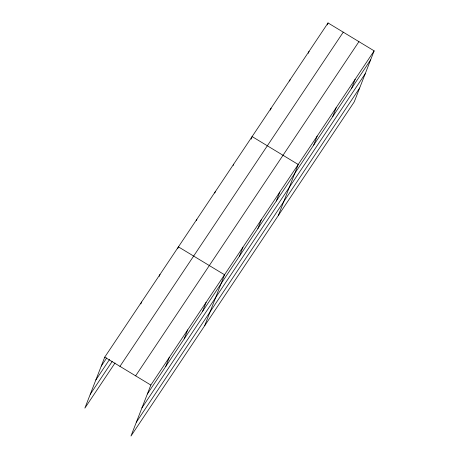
<?xml version="1.0" encoding="UTF-8"?>
<svg xmlns="http://www.w3.org/2000/svg" width="459" height="459" viewBox="0 0 459 459"><rect width="100%" height="100%" fill="white"/><g stroke="black" fill="none" stroke-linecap="round" stroke-linejoin="round"><path stroke-width="0.69" d="M374.142 50.857L150.839 385.055L130.958 436.05L354.262 101.852L374.142 50.857L328.042 22.95L104.738 357.148L84.858 408.143L115.037 362.971M140.833 303.927L141.584 302.005M159.256 276.358L160.007 274.43M177.679 248.789L178.431 246.862L224.531 274.769L204.645 325.764M196.354 220.572L196.854 219.293M214.778 193.004L215.277 191.719M233.195 165.429L233.7 164.15M251.119 139.146L252.123 136.575L298.218 164.483L278.338 215.483M165.756 366.471L169.262 357.481M270.351 110.097L271.103 108.169M184.179 338.897L187.685 329.912M289.583 81.048L290.082 79.763M202.603 311.328L206.108 302.338M308.31 53.284L309.062 51.356M327.296 24.878L328.042 22.95M239.449 256.185L242.954 247.194M257.872 228.611L261.372 219.626M276.295 201.042L279.795 192.057M313.698 145.067L317.198 136.076M332.677 116.655L336.183 107.67M351.657 88.248L355.163 79.264M101.238 366.133L106.723 357.922M95.833 379.995L109.552 359.466M90.262 394.281L112.214 361.428M119.954 366.357L343.257 32.159M135.629 375.846L358.932 41.649M147.333 394.04L370.637 59.842M141.929 407.902L365.232 73.71M136.363 422.188L359.667 87.99M104.738 357.148L150.839 385.055"/></g></svg>
